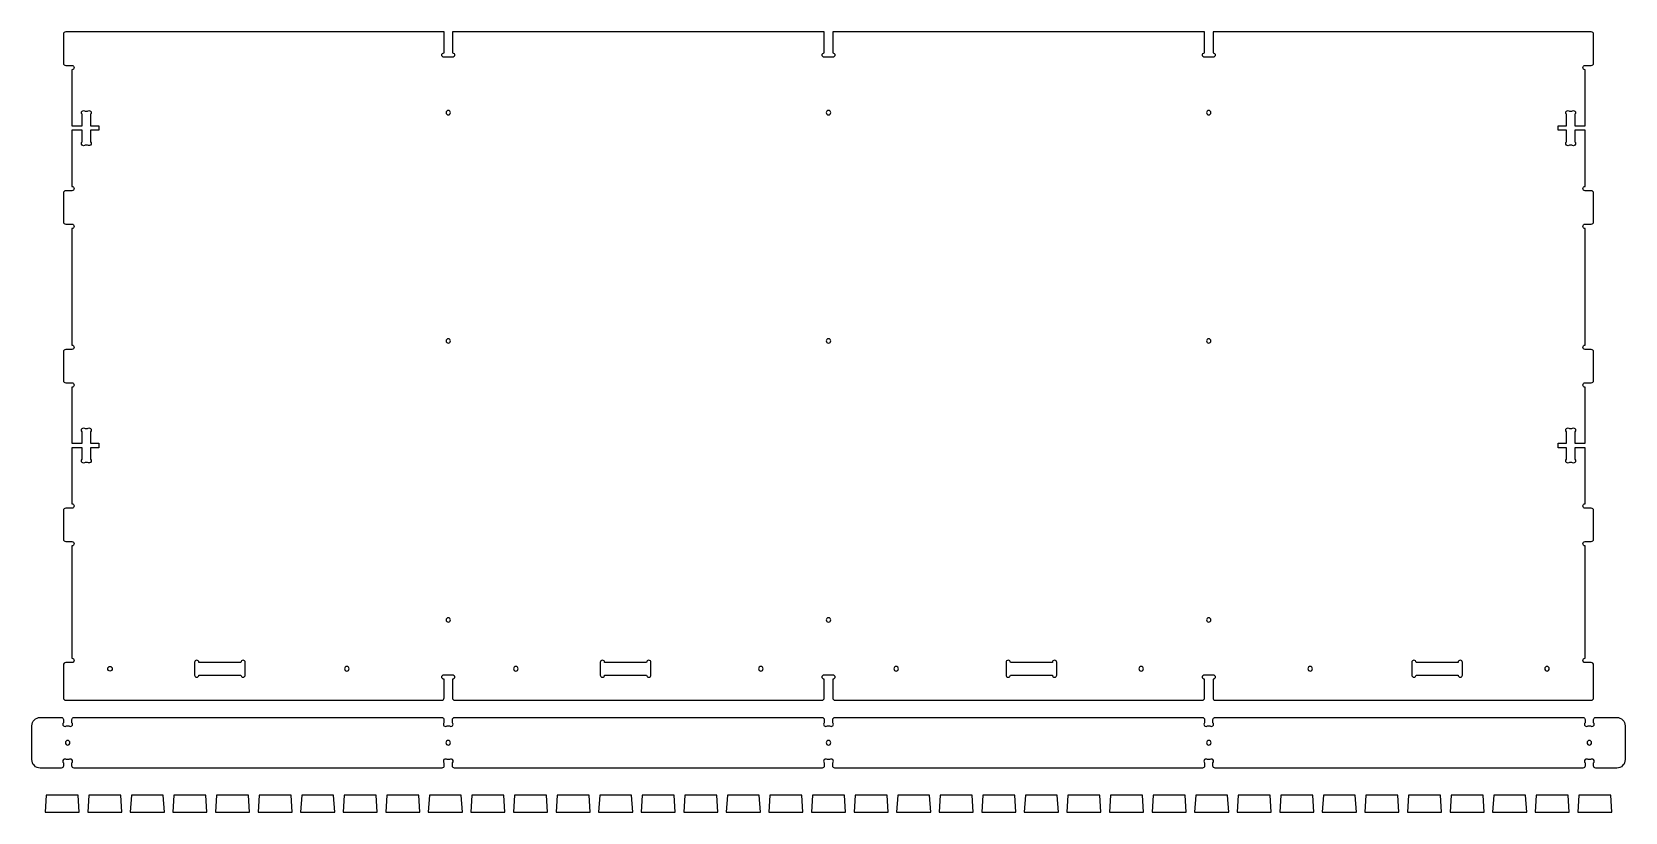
# Model space of a CAD drawing. Extents: x 0.9 to 95.1, y 0.9 to 47.
import ezdxf

# ---------------------------------------------------------------- set-up
doc = ezdxf.new("R2010")
doc.units = 0
for name, color, linetype in [('SCREW_LOCATION_MARKERS', 1, 'CONTINUOUS'), ('THRUCUT', 18, 'CONTINUOUS'), ('THRUCUT_FLUSH_WEDGES_SPIRA', 3, 'CONTINUOUS')]:
    doc.layers.add(name, color=color, linetype=linetype)

msp = doc.modelspace()

# ---------------------------------------------------------------- linework, layer by layer
at = {"layer": 'SCREW_LOCATION_MARKERS'}
for points in [[(25.508, 42.395, 0.414214), (25.378, 42.265, 0.414214), (25.508, 42.135, 0.414214), (25.638, 42.265, 0.414214)], [(48, 42.395, 0.414214), (47.87, 42.265, 0.414214), (48, 42.135, 0.414214), (48.13, 42.265, 0.414214)], [(70.493, 42.395, 0.414214), (70.363, 42.265, 0.414214), (70.493, 42.135, 0.414214), (70.623, 42.265, 0.414214)], [(25.508, 28.895, 0.414214), (25.378, 28.765, 0.414214), (25.508, 28.635, 0.414214), (25.638, 28.765, 0.414214)], [(48, 28.895, 0.414214), (47.87, 28.765, 0.414214), (48, 28.635, 0.414214), (48.13, 28.765, 0.414214)], [(70.493, 28.895, 0.414214), (70.363, 28.765, 0.414214), (70.493, 28.635, 0.414214), (70.623, 28.765, 0.414214)], [(25.508, 12.395, 0.414214), (25.378, 12.265, 0.414214), (25.508, 12.135, 0.414214), (25.638, 12.265, 0.414214)], [(48, 12.395, 0.414214), (47.87, 12.265, 0.414214), (48, 12.135, 0.414214), (48.13, 12.265, 0.414214)], [(70.493, 12.395, 0.414214), (70.363, 12.265, 0.414214), (70.493, 12.135, 0.414214), (70.623, 12.265, 0.414214)], [(5.5, 9.512, -0.414214), (5.635, 9.377, -0.414214), (5.5, 9.242, -0.414214), (5.365, 9.377, -0.414214)], [(19.508, 9.512, 0.414214), (19.373, 9.377, 0.414214), (19.508, 9.242, 0.414214), (19.643, 9.377, 0.414214)], [(29.508, 9.512, 0.414214), (29.373, 9.377, 0.414214), (29.508, 9.242, 0.414214), (29.643, 9.377, 0.414214)], [(44, 9.512, 0.414214), (43.865, 9.377, 0.414214), (44, 9.242, 0.414214), (44.135, 9.377, 0.414214)], [(52, 9.512, 0.414214), (51.865, 9.377, 0.414214), (52, 9.242, 0.414214), (52.135, 9.377, 0.414214)], [(66.493, 9.512, 0.414214), (66.358, 9.377, 0.414214), (66.493, 9.242, 0.414214), (66.628, 9.377, 0.414214)], [(76.493, 9.512, 0.414214), (76.358, 9.377, 0.414214), (76.493, 9.242, 0.414214), (76.628, 9.377, 0.414214)], [(90.5, 9.512, 0.414214), (90.365, 9.377, 0.414214), (90.5, 9.242, 0.414214), (90.635, 9.377, 0.414214)], [(3, 5.135, 0.414214), (2.865, 5, 0.414214), (3, 4.865, 0.414214), (3.135, 5, 0.414214)], [(25.507, 5.135, 0.414214), (25.372, 5, 0.414214), (25.507, 4.865, 0.414214), (25.642, 5, 0.414214)], [(47.999, 5.135, 0.414214), (47.864, 5, 0.414214), (47.999, 4.865, 0.414214), (48.134, 5, 0.414214)], [(70.493, 5.135, 0.414214), (70.358, 5, 0.414214), (70.493, 4.865, 0.414214), (70.627, 5, 0.414214)], [(93, 5.135, 0.414214), (92.865, 5, 0.414214), (93, 4.865, 0.414214), (93.135, 5, 0.414214)]]:
    msp.add_lwpolyline(points, format="xyb", close=True, dxfattribs=at)
at = {"layer": 'THRUCUT'}
for points in [[(59.062, 47.042), (48.25, 47.042), (48.25, 45.802, -1), (48.25, 45.542), (47.75, 45.542, -1), (47.75, 45.802), (47.75, 47.042), (25.758, 47.042), (25.758, 45.802, -1), (25.758, 45.542), (25.258, 45.542, -1), (25.258, 45.802), (25.258, 47.042), (3.25, 47.042), (2.88, 47.042, 0.41422), (2.75, 46.912), (2.75, 45.187, 0.414212), (2.88, 45.057), (3.25, 45.057, -1), (3.25, 44.797), (3.25, 41.48), (3.85, 41.48), (3.85, 42.166, -1), (4.034, 42.35), (4.166, 42.35, -1), (4.35, 42.166), (4.35, 41.48), (4.85, 41.48), (4.85, 41.22), (4.35, 41.22), (4.35, 40.534, -1), (4.166, 40.35), (4.034, 40.35, -1), (3.85, 40.534), (3.85, 41.22), (3.25, 41.22), (3.25, 37.902, -1), (3.25, 37.642), (2.88, 37.642, 0.414214), (2.75, 37.512), (2.75, 35.802, 0.414214), (2.88, 35.672), (3.25, 35.672, -1), (3.25, 35.412), (3.25, 31.98), (3.25, 28.517, -1), (3.25, 28.257), (2.88, 28.257, 0.414214), (2.75, 28.127), (2.75, 26.417, 0.414214), (2.88, 26.287), (3.25, 26.287, -1), (3.25, 26.027), (3.25, 22.71), (3.85, 22.71), (3.85, 23.396, -1), (4.034, 23.58), (4.166, 23.58, -1), (4.35, 23.396), (4.35, 22.71), (4.85, 22.71), (4.85, 22.45), (4.35, 22.45), (4.35, 21.764, -1), (4.166, 21.58), (4.034, 21.58, -1), (3.85, 21.764), (3.85, 22.45), (3.25, 22.45), (3.25, 19.132, -1), (3.25, 18.872), (2.88, 18.872, 0.414214), (2.75, 18.742), (2.75, 17.032, 0.414214), (2.88, 16.902), (3.25, 16.902, -1), (3.25, 16.642), (3.25, 9.997, -1), (3.25, 9.737), (2.88, 9.737, 0.414214), (2.75, 9.607), (2.75, 7.647, 0.414214), (2.88, 7.517), (25.128, 7.517, 0.414214), (25.258, 7.647), (25.258, 8.757, -1), (25.258, 9.017), (25.758, 9.017, -1), (25.758, 8.757), (25.758, 7.647, 0.414214), (25.888, 7.517), (47.62, 7.517, 0.414214), (47.75, 7.647), (47.75, 8.757, -1), (47.75, 9.017), (48.25, 9.017, -1), (48.25, 8.757), (48.25, 7.647, 0.414214), (48.38, 7.517), (70.113, 7.517, 0.414214), (70.243, 7.647), (70.243, 8.757, -1), (70.243, 9.017), (70.743, 9.017, -1), (70.743, 8.757), (70.743, 7.647, 0.414214), (70.873, 7.517), (92.75, 7.517), (93.12, 7.517, 0.414214), (93.25, 7.647), (93.25, 9.607, 0.414214), (93.12, 9.737), (92.75, 9.737, -1), (92.75, 9.997), (92.75, 13.278), (92.75, 16.642, -1), (92.75, 16.902), (93.12, 16.902, 0.414214), (93.25, 17.032), (93.25, 18.742, 0.414214), (93.12, 18.872), (92.75, 18.872, -1), (92.75, 19.132), (92.75, 22.45), (92.15, 22.45), (92.15, 21.764, -1), (91.966, 21.58), (91.834, 21.58, -1), (91.65, 21.764), (91.65, 22.45), (91.15, 22.45), (91.15, 22.71), (91.65, 22.71), (91.65, 23.396, -1), (91.834, 23.58), (91.966, 23.58, -1), (92.15, 23.396), (92.15, 22.71), (92.75, 22.71), (92.75, 26.027, -1), (92.75, 26.287), (93.12, 26.287, 0.414214), (93.25, 26.417), (93.25, 28.127, 0.414214), (93.12, 28.257), (92.75, 28.257, -1), (92.75, 28.517), (92.75, 32.006), (92.75, 35.412, -1), (92.75, 35.672), (93.12, 35.672, 0.414214), (93.25, 35.802), (93.25, 37.512, 0.414214), (93.12, 37.642), (92.75, 37.642, -1), (92.75, 37.902), (92.75, 41.22), (92.15, 41.22), (92.15, 40.534, -1), (91.966, 40.35), (91.834, 40.35, -1), (91.65, 40.534), (91.65, 41.22), (91.15, 41.22), (91.15, 41.48), (91.65, 41.48), (91.65, 42.166, -1), (91.834, 42.35), (91.966, 42.35, -1), (92.15, 42.166), (92.15, 41.48), (92.75, 41.48), (92.75, 44.797, -1), (92.75, 45.057), (93.12, 45.057, 0.414212), (93.25, 45.187), (93.25, 46.912, 0.41422), (93.12, 47.042), (92.75, 47.042), (70.743, 47.042), (70.743, 45.802, -1), (70.743, 45.542), (70.243, 45.542, -1), (70.243, 45.802), (70.243, 47.042)], [(10.5, 9.752), (10.5, 9.002, 1), (10.76, 9.002), (13.24, 9.002, 1), (13.5, 9.002), (13.5, 9.752, 1), (13.24, 9.752), (10.76, 9.752, 1)], [(34.5, 9.752), (34.5, 9.002, 1), (34.76, 9.002), (37.24, 9.002, 1), (37.5, 9.002), (37.5, 9.752, 1), (37.24, 9.752), (34.76, 9.752, 1)], [(58.5, 9.752), (58.5, 9.002, 1), (58.76, 9.002), (61.24, 9.002, 1), (61.5, 9.002), (61.5, 9.752, 1), (61.24, 9.752), (58.76, 9.752, 1)], [(82.5, 9.752), (82.5, 9.002, 1), (82.76, 9.002), (85.24, 9.002, 1), (85.5, 9.002), (85.5, 9.752, 1), (85.24, 9.752), (82.76, 9.752, 1)], [(59.223, 6.5), (70.112, 6.5, -0.414214), (70.242, 6.37), (70.242, 6.184, 1), (70.426, 6), (70.559, 6, 1), (70.742, 6.184), (70.742, 6.37, -0.414214), (70.872, 6.5), (92.62, 6.5, -0.414214), (92.75, 6.37), (92.75, 6.184, 1), (92.934, 6), (93.066, 6, 1), (93.25, 6.184), (93.25, 6.37, -0.414214), (93.38, 6.5), (94.62, 6.5, -0.414214), (95.12, 6), (95.12, 4, -0.414214), (94.62, 3.5), (93.38, 3.5, -0.414214), (93.25, 3.63), (93.25, 3.816, 1), (93.066, 4), (92.934, 4, 1), (92.75, 3.816), (92.75, 3.63, -0.414214), (92.62, 3.5), (70.872, 3.5, -0.414214), (70.742, 3.63), (70.742, 3.816, 1), (70.559, 4), (70.426, 4, 1), (70.242, 3.816), (70.242, 3.63, -0.414214), (70.112, 3.5), (48.38, 3.5, -0.414214), (48.25, 3.63), (48.25, 3.816, 1), (48.066, 4), (47.934, 4, 1), (47.75, 3.816), (47.75, 3.63, -0.414214), (47.62, 3.5), (25.888, 3.5, -0.414214), (25.757, 3.63), (25.757, 3.816, 1), (25.574, 4), (25.441, 4, 1), (25.257, 3.816), (25.257, 3.63, -0.414214), (25.127, 3.5), (3.38, 3.5, -0.414214), (3.25, 3.63), (3.25, 3.816, 1), (3.066, 4), (2.934, 4, 1), (2.75, 3.816), (2.75, 3.63, -0.414214), (2.62, 3.5), (1.38, 3.5, -0.414214), (0.88, 4), (0.88, 6, -0.414214), (1.38, 6.5), (2.62, 6.5, -0.414214), (2.75, 6.37), (2.75, 6.184, 1), (2.934, 6), (3.066, 6, 1), (3.25, 6.184), (3.25, 6.37, -0.414214), (3.38, 6.5), (25.127, 6.5, -0.414214), (25.257, 6.37), (25.257, 6.184, 1), (25.441, 6), (25.574, 6, 1), (25.757, 6.184), (25.757, 6.37, -0.414214), (25.888, 6.5), (47.62, 6.5, -0.414214), (47.75, 6.37), (47.75, 6.184, 1), (47.934, 6), (48.066, 6, 1), (48.25, 6.184), (48.25, 6.37, -0.414214), (48.38, 6.5)]]:
    msp.add_lwpolyline(points, format="xyb", close=True, dxfattribs=at)
at = {"layer": 'THRUCUT_FLUSH_WEDGES_SPIRA'}
for points in [[(2.713, 1.896), (1.732, 1.896), (1.667, 0.896), (3.685, 0.896), (3.62, 1.896)], [(5.231, 1.896), (4.25, 1.896), (4.185, 0.896), (6.203, 0.896), (6.138, 1.896)], [(7.749, 1.896), (6.768, 1.896), (6.703, 0.896), (8.721, 0.896), (8.656, 1.896)], [(10.267, 1.896), (9.286, 1.896), (9.221, 0.896), (11.239, 0.896), (11.174, 1.896)], [(12.785, 1.896), (11.804, 1.896), (11.739, 0.896), (13.757, 0.896), (13.692, 1.896)], [(15.303, 1.896), (14.322, 1.896), (14.257, 0.896), (16.275, 0.896), (16.21, 1.896)], [(17.821, 1.896), (16.84, 1.896), (16.775, 0.896), (18.793, 0.896), (18.728, 1.896)], [(20.339, 1.896), (19.358, 1.896), (19.293, 0.896), (21.311, 0.896), (21.246, 1.896)], [(22.857, 1.896), (21.876, 1.896), (21.811, 0.896), (23.829, 0.896), (23.764, 1.896)], [(25.375, 1.896), (24.394, 1.896), (24.329, 0.896), (26.347, 0.896), (26.282, 1.896)], [(27.893, 1.896), (26.912, 1.896), (26.847, 0.896), (28.865, 0.896), (28.8, 1.896)], [(30.411, 1.896), (29.43, 1.896), (29.365, 0.896), (31.383, 0.896), (31.318, 1.896)], [(32.929, 1.896), (31.948, 1.896), (31.883, 0.896), (33.901, 0.896), (33.836, 1.896)], [(35.447, 1.896), (34.466, 1.896), (34.401, 0.896), (36.419, 0.896), (36.354, 1.896)], [(37.965, 1.896), (36.984, 1.896), (36.919, 0.896), (38.937, 0.896), (38.872, 1.896)], [(40.483, 1.896), (39.502, 1.896), (39.437, 0.896), (41.455, 0.896), (41.39, 1.896)], [(43.001, 1.896), (42.02, 1.896), (41.955, 0.896), (43.973, 0.896), (43.908, 1.896)], [(45.519, 1.896), (44.538, 1.896), (44.473, 0.896), (46.491, 0.896), (46.426, 1.896)], [(48.037, 1.896), (47.056, 1.896), (46.991, 0.896), (49.009, 0.896), (48.944, 1.896)], [(50.555, 1.896), (49.574, 1.896), (49.509, 0.896), (51.527, 0.896), (51.462, 1.896)], [(53.073, 1.896), (52.092, 1.896), (52.027, 0.896), (54.045, 0.896), (53.98, 1.896)], [(55.591, 1.896), (54.61, 1.896), (54.545, 0.896), (56.563, 0.896), (56.498, 1.896)], [(58.109, 1.896), (57.128, 1.896), (57.063, 0.896), (59.081, 0.896), (59.016, 1.896)], [(60.627, 1.896), (59.646, 1.896), (59.581, 0.896), (61.599, 0.896), (61.534, 1.896)], [(63.145, 1.896), (62.164, 1.896), (62.099, 0.896), (64.117, 0.896), (64.052, 1.896)], [(65.663, 1.896), (64.682, 1.896), (64.617, 0.896), (66.635, 0.896), (66.57, 1.896)], [(68.181, 1.896), (67.2, 1.896), (67.135, 0.896), (69.153, 0.896), (69.088, 1.896)], [(70.699, 1.896), (69.718, 1.896), (69.653, 0.896), (71.671, 0.896), (71.606, 1.896)], [(73.217, 1.896), (72.236, 1.896), (72.171, 0.896), (74.189, 0.896), (74.124, 1.896)], [(75.735, 1.896), (74.754, 1.896), (74.689, 0.896), (76.707, 0.896), (76.642, 1.896)], [(78.253, 1.896), (77.272, 1.896), (77.207, 0.896), (79.225, 0.896), (79.16, 1.896)], [(80.771, 1.896), (79.79, 1.896), (79.725, 0.896), (81.743, 0.896), (81.678, 1.896)], [(83.289, 1.896), (82.308, 1.896), (82.243, 0.896), (84.261, 0.896), (84.196, 1.896)], [(85.807, 1.896), (84.826, 1.896), (84.761, 0.896), (86.779, 0.896), (86.714, 1.896)], [(88.325, 1.896), (87.344, 1.896), (87.279, 0.896), (89.297, 0.896), (89.232, 1.896)], [(90.843, 1.896), (89.862, 1.896), (89.797, 0.896), (91.815, 0.896), (91.75, 1.896)], [(93.361, 1.896), (92.38, 1.896), (92.315, 0.896), (94.333, 0.896), (94.268, 1.896)]]:
    msp.add_lwpolyline(points, close=True, dxfattribs=at)

doc.saveas('drawing.dxf')
